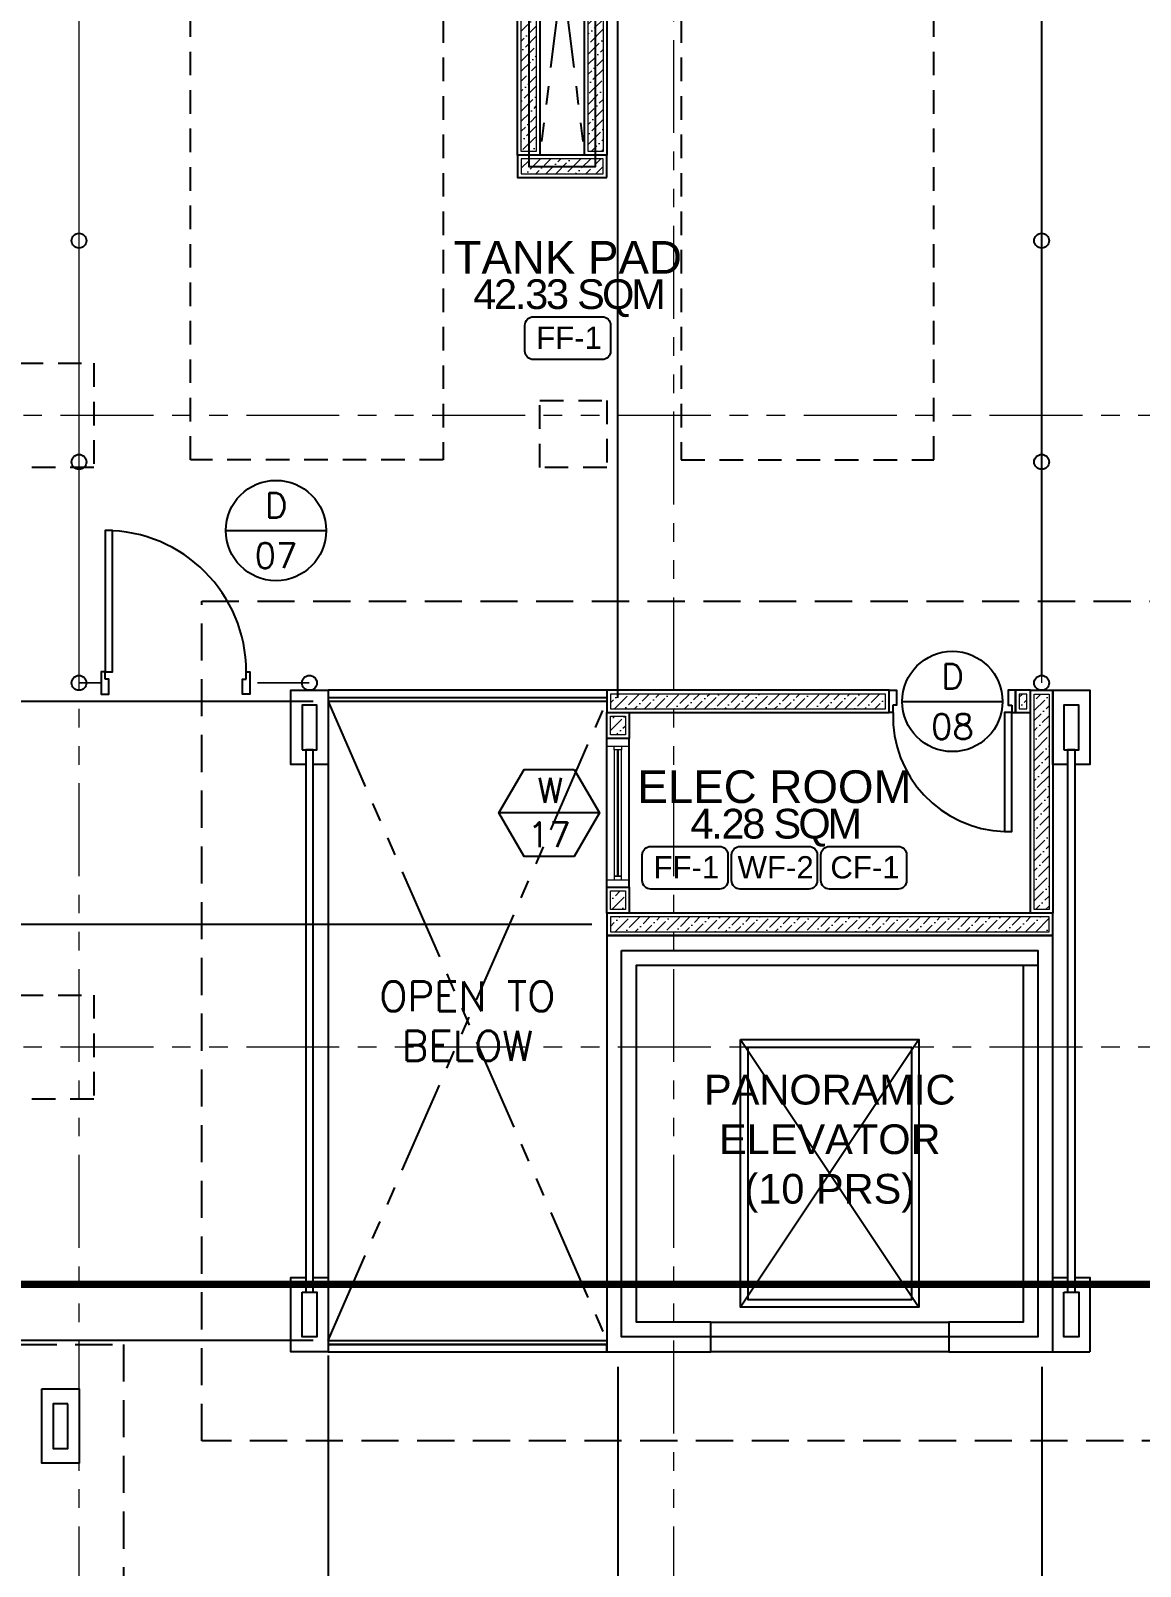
# Model space of a CAD drawing. Header units: metres. Extents: x -12400 to 1, y 0 to 106422.
# Drawn here: x -12001.88 to -11994.42, y 106394.33 to 106404.66 of the extents above; entities that cross this region are included whole.
import ezdxf
from ezdxf.enums import TextEntityAlignment as Align

# ---------------------------------------------------------------- set-up
doc = ezdxf.new("R2010")
doc.units = ezdxf.units.M
doc.header["$PDMODE"] = 35
for name, pattern in [('CENTER', [2, 1.25, -0.25, 0.25, -0.25]), ('HIDDEN', [0.375, 0.25, -0.125]), ('HIDDEN2', [4.7625, 3.175, -1.5875]), ('PHANTOM2', [1.25, 0.625, -0.125, 0.125, -0.125, 0.125, -0.125])]:
    doc.linetypes.add(name, pattern=pattern)
for name, color, linetype, lineweight in [('.3', 6, 'Continuous', 30), ('0.1', 1, 'Continuous', 9), ('0.20', 2, 'Continuous', 20), ('A-DIM-100', 8, 'Continuous', 0), ('DIM 001', 251, 'Continuous', 13), ('HATCH', 250, 'Continuous', 5), ('W', 140, 'Continuous', 80)]:
    doc.layers.add(name, color=color, linetype=linetype, lineweight=lineweight)
for name, color, linetype in [('FIXTURE', 35, 'Continuous'), ('P-HIDE', 1, 'HIDDEN2'), ('SCH-DOOR', 23, 'Continuous'), ('SCH-FLR', 224, 'Continuous'), ('SCH-WIND', 181, 'Continuous'), ('txt', 2, 'Continuous'), ('WALL', 7, 'Continuous'), ('WINDOW', 1, 'Continuous')]:
    doc.layers.add(name, color=color, linetype=linetype)
doc.layers.add('GUIDELINES', color=206, linetype='Continuous', plot=False)
doc.styles.add('arial', font='arial.ttf')
doc.styles.add('Arial-Bold', font='arial.ttf')
doc.styles.add('DIMTXT-100', font='arial.ttf')
doc.styles.add('swis721', font='swiss.ttf')
doc.styles.add('T-0.15', font='romans.shx', dxfattribs={"height": 0.15})
doc.styles.add('T.25', font='romans.shx', dxfattribs={"height": 0.2})
doc.dimstyles.new('D-100', dxfattribs={"dimtxt": 0.2, "dimasz": 0.15, "dimexe": 0.1, "dimexo": 0.1, "dimgap": 0.1, "dimtad": 1, "dimdec": 3, "dimzin": 4, "dimdsep": 46, "dimtxsty": 'DIMTXT-100', "dimblk": 'ARCHTICK', "dimcen": 0.2, "dimdle": 0.1, "dimclrd": 8, "dimclre": 8, "dimclrt": 2, "dimadec": 0, "dimazin": 1, "dimtfac": 1, "dimtdec": 3, "dimtofl": 0, "dimtmove": 2, "dimatfit": 3, "dimfxl": 1, "dimarcsym": 0})
doc.dimstyles.new('DIM 200', dxfattribs={"dimtxt": 200, "dimasz": 1, "dimexe": 0, "dimexo": 40, "dimgap": 50, "dimtad": 1, "dimtoh": 1, "dimdec": 0, "dimlfac": 2, "dimtxsty": 'swis721', "dimblk": 'CIR', "dimcen": 0, "dimclrd": 155, "dimclre": 155, "dimclrt": 4, "dimadec": 0, "dimazin": 0, "dimtfac": 1, "dimtdec": 0, "dimtix": 1, "dimtmove": 1, "dimatfit": 3, "dimldrblk": 'CIR', "dimfxl": 0, "dimarcsym": 0})

# ---------------------------------------------------------------- blocks, each defined once
blk = doc.blocks.new('CIR')
at = {"color": 4}
blk.add_circle((0, 0), 50, dxfattribs=at)
blk = doc.blocks.new('D-TAG')
at = {"layer": 'SCH-DOOR'}
blk.add_line((-0.3, 0), (0.3, 0), dxfattribs=at)
blk.add_circle((0, 0), 0.3, dxfattribs=at)
at = {"layer": 'SCH-DOOR', "color": 2, "style": 'T-0.15'}
for tag, p in [('D-TAG', (0, 0.15)), ('D-NO', (0, -0.15))]:
    blk.add_attdef(tag, text='', height=0.15, dxfattribs=at).set_placement(p, align=Align.MIDDLE_CENTER)
blk = doc.blocks.new('W-TAG')
at = {"layer": 'SCH-WIND'}
blk.add_line((-0.3, 0), (0.3, 0), dxfattribs=at)
blk.add_lwpolyline([(-0.15, 0.2598), (-0.3, 0), (-0.15, -0.2598), (0.15, -0.2598), (0.3, 0), (0.15, 0.2598)], close=True, dxfattribs=at)
at = {"layer": 'SCH-WIND', "color": 2, "style": 'T-0.15'}
for tag, p in [('W-TAG', (-0.0059, 0.1346)), ('W-NO', (0, -0.1299))]:
    blk.add_attdef(tag, text='', height=0.15, dxfattribs=at).set_placement(p, align=Align.MIDDLE_CENTER)
blk = doc.blocks.new('*U1959')
at = {"layer": 'HATCH'}
h = blk.add_hatch(dxfattribs=at)
h.set_pattern_fill('ANSI36', color=256, scale=0.015)
h.set_pattern_definition([(45, (12093.72419, -106406.766595), (0.02525697034, 0.092608891249), [0.1190625, -0.0238125, 0, -0.0238125])])
h.paths.add_polyline_path([(0.025, 0.125), (0.025, 0.025), (2.425, 0.025), (2.425, 0.125)])
at = {"color": 4}
blk.add_lwpolyline([(2.45, 0), (2.45, 0.15), (0, 0.15), (0, 0)], close=True, dxfattribs=at)
at = {"layer": 'HATCH'}
blk.add_lwpolyline([(2.425, 0.025), (2.425, 0.125), (0.025, 0.125), (0.025, 0.025)], close=True, dxfattribs=at)
blk = doc.blocks.new('*U173')
at = {"layer": 'HATCH'}
h = blk.add_hatch(dxfattribs=at)
h.set_pattern_fill('ANSI36', color=256, scale=0.015)
h.set_pattern_definition([(45, (12091.87419, -106406.766595), (0.02525697034, 0.092608891249), [0.1190625, -0.0238125, 0, -0.0238125])])
h.paths.add_polyline_path([(0.025, 0.125), (0.025, 0.025), (0.575, 0.025), (0.575, 0.125)])
at = {"color": 4}
blk.add_lwpolyline([(0.6, 0), (0.6, 0.15), (0, 0.15), (0, 0)], close=True, dxfattribs=at)
at = {"layer": 'HATCH'}
blk.add_lwpolyline([(0.575, 0.025), (0.575, 0.125), (0.025, 0.125), (0.025, 0.025)], close=True, dxfattribs=at)
blk = doc.blocks.new('A$C5BEE79EC')
at = {"layer": 'FIXTURE', "color": 3}
for points in [[(-0.1, 0.825), (-0.15, 0.825), (-0.15, 0.85), (0, 0.85), (0, 0.8), (-0.1, 0.8), (-0.1, 0.825)], [(-0.1, 0.025), (-0.15, 0.025), (-0.15, 0), (0, 0), (0, 0.05), (-0.1, 0.05), (-0.1, 0.025)]]:
    blk.add_lwpolyline(points, dxfattribs=at)
at = {"layer": 'FIXTURE', "color": 2, "ltscale": 0.3}
blk.add_lwpolyline([(-0.15, 0.025), (-0.15, 0.075), (-0.95, 0.075), (-0.95, 0.025)], close=True, dxfattribs=at)
at = {"layer": 'FIXTURE', "color": 1}
blk.add_arc((-0.175, 0.05), 0.775, 88.1524, 178.1524, dxfattribs=at)
blk = doc.blocks.new('*U1749')
at = {"layer": 'HATCH'}
h = blk.add_hatch(dxfattribs=at)
h.set_pattern_fill('ANSI36', color=256, scale=0.015)
h.set_pattern_definition([(45, (12093.17419, -106406.766595), (0.02525697034, 0.092608891249), [0.1190625, -0.0238125, 0, -0.0238125])])
h.paths.add_polyline_path([(0.025, 0.125), (0.025, 0.025), (1.875, 0.025), (1.875, 0.125)])
at = {"color": 4}
blk.add_lwpolyline([(1.9, 0), (1.9, 0.15), (0, 0.15), (0, 0)], close=True, dxfattribs=at)
at = {"layer": 'HATCH'}
blk.add_lwpolyline([(1.875, 0.025), (1.875, 0.125), (0.025, 0.125), (0.025, 0.025)], close=True, dxfattribs=at)
blk = doc.blocks.new('*U1747')
at = {"layer": 'HATCH'}
h = blk.add_hatch(dxfattribs=at)
h.set_pattern_fill('ANSI36', color=256, scale=0.015)
h.set_pattern_definition([(45, (12094.27419, -106406.766595), (0.02525697034, 0.092608891249), [0.1190625, -0.0238125, 0, -0.0238125])])
h.paths.add_polyline_path([(0.025, 0.125), (0.025, 0.025), (2.975, 0.025), (2.975, 0.125)])
at = {"color": 4}
blk.add_lwpolyline([(3, 0), (3, 0.15), (0, 0.15), (0, 0)], close=True, dxfattribs=at)
at = {"layer": 'HATCH'}
blk.add_lwpolyline([(2.975, 0.025), (2.975, 0.125), (0.025, 0.125), (0.025, 0.025)], close=True, dxfattribs=at)
blk = doc.blocks.new('*U1748')
at = {"layer": 'HATCH'}
h = blk.add_hatch(dxfattribs=at)
h.set_pattern_fill('ANSI36', color=256, scale=0.015)
h.set_pattern_definition([(45, (12092.77419, -106406.766595), (0.02525697034, 0.092608891249), [0.1190625, -0.0238125, 0, -0.0238125])])
h.paths.add_polyline_path([(0.025, 0.125), (0.025, 0.025), (1.475, 0.025), (1.475, 0.125)])
at = {"color": 4}
blk.add_lwpolyline([(1.5, 0), (1.5, 0.15), (0, 0.15), (0, 0)], close=True, dxfattribs=at)
at = {"layer": 'HATCH'}
blk.add_lwpolyline([(1.475, 0.025), (1.475, 0.125), (0.025, 0.125), (0.025, 0.025)], close=True, dxfattribs=at)
blk = doc.blocks.new('*U1779')
at = {"layer": 'HATCH'}
h = blk.add_hatch(dxfattribs=at)
h.set_pattern_fill('ANSI36', color=256, scale=0.015)
h.set_pattern_definition([(45, (12091.44919, -106406.766595), (0.02525697034, 0.092608891249), [0.1190625, -0.0238125, 0, -0.0238125])])
h.paths.add_polyline_path([(0.025, 0.125), (0.025, 0.025), (0.15, 0.025), (0.15, 0.125)])
at = {"color": 4}
blk.add_lwpolyline([(0.175, 0), (0.175, 0.15), (0, 0.15), (0, 0)], close=True, dxfattribs=at)
at = {"layer": 'HATCH'}
blk.add_lwpolyline([(0.15, 0.025), (0.15, 0.125), (0.025, 0.125), (0.025, 0.025)], close=True, dxfattribs=at)
blk = doc.blocks.new('*U1744')
at = {"layer": 'HATCH'}
h = blk.add_hatch(dxfattribs=at)
h.set_pattern_fill('ANSI36', color=256, scale=0.015)
h.set_pattern_definition([(45, (12091.37419, -106406.766595), (0.02525697034, 0.092608891249), [0.1190625, -0.0238125, 0, -0.0238125])])
h.paths.add_polyline_path([(0.025, 0.125), (0.025, 0.025), (0.075, 0.025), (0.075, 0.125)])
at = {"color": 4}
blk.add_lwpolyline([(0.1, 0), (0.1, 0.15), (0, 0.15), (0, 0)], close=True, dxfattribs=at)
at = {"layer": 'HATCH'}
blk.add_lwpolyline([(0.075, 0.025), (0.075, 0.125), (0.025, 0.125), (0.025, 0.025)], close=True, dxfattribs=at)
blk = doc.blocks.new('FIREDOOR-1050')
at = {"layer": 'FIXTURE', "color": 2, "ltscale": 0.3}
blk.add_lwpolyline([(1514.263, -407.727), (1514.313, -407.727), (1514.313, -406.777), (1514.263, -406.777)], close=True, dxfattribs=at)
at = {"layer": 'FIXTURE', "color": 3}
for points in [[(1514.263, -407.777), (1514.263, -407.727), (1514.238, -407.727), (1514.238, -407.877), (1514.288, -407.877), (1514.288, -407.777), (1514.263, -407.777)], [(1515.213, -407.777), (1515.213, -407.727), (1515.238, -407.727), (1515.238, -407.877), (1515.188, -407.877), (1515.188, -407.777), (1515.213, -407.777)]]:
    blk.add_lwpolyline(points, dxfattribs=at)
at = {"layer": 'FIXTURE', "color": 1}
blk.add_arc((1514.263, -407.727), 0.95, 0, 90, dxfattribs=at)
blk = doc.blocks.new('WINDOW-02')
at = {"layer": '.3', "color": 3}
blk.add_lwpolyline([(891.689, 3702.174), (892.539, 3702.174)], dxfattribs=at)
at = {"layer": '0.20'}
for points in [[(891.614, 3702.099), (891.664, 3702.099), (891.664, 3702.249), (891.614, 3702.249)], [(891.689, 3702.149), (891.664, 3702.149), (891.664, 3702.199), (891.689, 3702.199)], [(892.539, 3702.149), (892.564, 3702.149), (892.564, 3702.199), (892.539, 3702.199)], [(892.614, 3702.099), (892.564, 3702.099), (892.564, 3702.249), (892.614, 3702.249)]]:
    blk.add_lwpolyline(points, close=True, dxfattribs=at)
at = {"layer": '0.20', "color": 8}
blk.add_lwpolyline([(892.539, 3702.149), (891.689, 3702.149), (891.689, 3702.199), (892.539, 3702.199)], close=True, dxfattribs=at)
at = {"layer": 'WINDOW'}
for p, q in [((891.614, 3702.249), (892.614, 3702.249)), ((891.614, 3702.099), (892.614, 3702.099))]:
    blk.add_line(p, q, dxfattribs=at)
blk = doc.blocks.new('ROOFDECKCOL')
at = {"color": 8, "linetype": 'HIDDEN2', "ltscale": 0.05}
for p, q in [((8.7, 13.95), (9.2, 13.95)), ((9.2, 13.95), (9.2, 13.25)), ((12.2, 13.25), (12.2, 13.7)), ((12.2, 13.7), (12.65, 13.7)), ((12.65, 13.7), (12.65, 13.25)), ((9.2, 13.25), (8.7, 13.25)), ((12.65, 13.25), (12.2, 13.25)), ((8.7, 9.7), (9.2, 9.7)), ((9.2, 9.7), (9.2, 9)), ((9.2, 9), (8.7, 9))]:
    blk.add_line(p, q, dxfattribs=at)
blk = doc.blocks.new('FP_ROOFDECK')
blk.add_line((15.95, 8.3), (16.9, 8.3))
at = {"color": 2, "linetype": 'HIDDEN2', "ltscale": 0.05}
blk.add_lwpolyline([(10.1, 18.75, 0.01, 0.01, 0), (10.1, 12.8, 0.01, 0.01, 0), (10.25, 12.8, 0, 0, 0)], format="xyseb", dxfattribs=at)
at = {"color": 8, "linetype": 'PHANTOM2'}
for points in [[(13.2, 18.8), (13.5, 16.35)], [(13.5, 18.8), (13.2, 16.35)], [(11.775, 12.675), (13.65, 8.375)], [(11.775, 8.375), (13.65, 12.675)]]:
    blk.add_lwpolyline(points, dxfattribs=at)
at = {"color": 2, "linetype": 'HIDDEN2', "ltscale": 0.05, "const_width": 0.01}
for points in [[(16.575, 18.75), (16.575, 12.8)], [(11.65, 12.8), (11.3, 12.8)]]:
    blk.add_lwpolyline(points, dxfattribs=at)
at = {"color": 3, "linetype": 'HIDDEN2', "ltscale": 0.05}
for points in [[(10.85, 18.3), (12.55, 18.3), (12.55, 14.3), (10.85, 14.3)], [(15.85, 18.3), (14.15, 18.3), (14.15, 14.3), (15.85, 14.3)]]:
    blk.add_lwpolyline(points, close=True, dxfattribs=at)
at = {"color": 2, "linetype": 'HIDDEN'}
blk.add_lwpolyline([(10.925, 13.35), (17.5, 13.35), (17.5, 7.7), (10.925, 7.7)], close=True, dxfattribs=at)
for points in [[(11.625, 12.25), (11.525, 12.25), (11.525, 12.75), (11.775, 12.75), (11.775, 12.25), (11.675, 12.25)], [(16.75, 12.25), (16.65, 12.25), (16.65, 12.75), (16.9, 12.75), (16.9, 12.25), (16.8, 12.25)], [(16.65, 8.3), (16.65, 11.1), (13.65, 11.1), (13.65, 8.3), (14.35, 8.3), (14.35, 8.5), (13.85, 8.5), (13.85, 10.9), (16.45, 10.9), (16.45, 8.5), (15.95, 8.5), (15.95, 8.3)], [(11.675, 8.8), (11.775, 8.8), (11.775, 8.3), (11.525, 8.3), (11.525, 8.8), (11.625, 8.8)], [(16.65, 8.8), (16.75, 8.8)], [(16.8, 8.8), (16.9, 8.8), (16.9, 8.3)]]:
    blk.add_lwpolyline(points)
at = {"color": 2, "linetype": 'Continuous', "ltscale": 0.05}
for points in [[(13.65, 12.75), (11.775, 12.75)], [(13.65, 12.7), (11.775, 12.7)], [(11.775, 8.35), (13.65, 8.35)], [(11.775, 8.3), (13.65, 8.3)]]:
    blk.add_lwpolyline(points, dxfattribs=at)
at = {"color": 4}
for points in [[(11.6, 12.35), (11.7, 12.35), (11.7, 12.65), (11.6, 12.65)], [(16.725, 12.35), (16.825, 12.35), (16.825, 12.65), (16.725, 12.65)], [(11.6, 8.7), (11.7, 8.7), (11.7, 8.4), (11.6, 8.4)], [(16.725, 8.7), (16.825, 8.7), (16.825, 8.4), (16.725, 8.4)], [(10.025, 7.95), (9.925, 7.95), (9.925, 7.65), (10.025, 7.65)]]:
    blk.add_lwpolyline(points, close=True, dxfattribs=at)
at = {"color": 1, "linetype": 'Continuous', "ltscale": 0.05}
blk.add_lwpolyline([(13.65, 12.675), (11.775, 12.675), (11.775, 8.375), (13.65, 8.375)], dxfattribs=at)
at = {"color": 3}
for points in [[(11.625, 8.7), (11.675, 8.7), (11.675, 12.35), (11.625, 12.35)], [(16.75, 8.7), (16.8, 8.7), (16.8, 12.35), (16.75, 12.35)], [(11.775, 8.35), (11.775, 8.3), (13.65, 8.3), (13.65, 8.35)]]:
    blk.add_lwpolyline(points, close=True, dxfattribs=at)
at = {"color": 2, "linetype": 'HIDDEN'}
blk.add_lwpolyline([(10.5, 0.7), (0.7, 0.7), (0.7, 8.35), (10.4, 8.35), (10.4, 6.65)], dxfattribs=at)
blk.add_lwpolyline([(9.85, 8.05), (10.1, 8.05), (10.1, 7.55), (9.85, 7.55)], close=True)
for centre in [(10.1, 15.775), (16.575, 15.775), (10.1, 14.287), (16.575, 14.287), (10.1, 12.8), (11.65, 12.8), (16.575, 12.8)]:
    blk.add_circle(centre, 0.05)
at = {"layer": 'FIXTURE', "color": 6, "ltscale": 0.3}
for points in [[(14.55, 10.4), (15.75, 10.4), (15.75, 8.6), (14.55, 8.6)], [(14.6, 10.35), (15.7, 10.35), (15.7, 8.65), (14.6, 8.65)]]:
    blk.add_lwpolyline(points, close=True, dxfattribs=at)
at = {"layer": 'FIXTURE', "color": 1, "ltscale": 0.3}
for points in [[(14.55, 10.4), (15.75, 10.4), (15.75, 8.6), (14.55, 8.6)], [(14.6, 10.35), (15.7, 10.35), (15.7, 8.65), (14.6, 8.65)]]:
    blk.add_lwpolyline(points, close=True, dxfattribs=at)
at = {"layer": 'GUIDELINES'}
for points in [[(13.125, 18.9), (13.125, 16.275), (13.575, 16.275), (13.575, 18.9)], [(14.4, 10.9), (16.55, 10.9)], [(15.75, 10.4), (14.55, 8.6)], [(14.55, 10.4), (15.75, 8.6)]]:
    blk.add_lwpolyline(points, dxfattribs=at)
blk.add_lwpolyline([(13.75, 11), (16.55, 11), (16.55, 8.4), (13.75, 8.4)], close=True, dxfattribs=at)
at = {"layer": 'P-HIDE'}
blk.add_lwpolyline([(14.35, 8.5), (15.95, 8.5), (15.95, 8.3), (14.35, 8.3)], close=True, dxfattribs=at)
at = {"layer": 'P-HIDE', "color": 2}
blk.add_lwpolyline([(14.35, 8.5), (15.95, 8.5), (15.95, 8.3), (14.35, 8.3)], close=True, dxfattribs=at)
for name, p in [('ROOFDECKCOL', (1, 1)), ('*U173', (13.05, 16.2)), ('FIREDOOR-1050', (-1503.988, 420.602)), ('*U1749', (13.65, 12.6)), ('*U1744', (16.4, 12.6)), ('*U1747', (13.65, 11.1))]:
    blk.add_blockref(name, p)
at = {"xscale": -1, "rotation": 270}
for name, p in [('*U1959', (13.05, 16.35)), ('*U1959', (13.5, 16.35)), ('*U1748', (16.5, 11.25)), ('*U1779', (13.65, 12.425)), ('WINDOW-02', (-3688.449, -880.189)), ('*U1779', (13.65, 11.25))]:
    blk.add_blockref(name, p, dxfattribs=at)
at = {"layer": 'WALL', "rotation": 90}
blk.add_blockref('A$C5BEE79EC', (16.4, 12.75), dxfattribs=at)
at = {"layer": '0.1', "color": 2, "attachment_point": 5, "rotation": 90}
for s, insert, char_height in [('{\\Fx-hlvm1s|c0;\\W0.9;\\T0.9;PIPE SHAFT}', (13.35, 17.587), 0.15), ('{\\Fx-hlvm1s|c0;\\W0.9;\\T1.5;CHAINLINK FENCE}', (9.95, 15.775), 0.15), ('{\\Fx-hlvm1s|c0;\\W0.9;\\T1.5;CHAINLINK FENCE}', (16.725, 15.775), 0.15), ('{\\Fx-hlvm1s|c0;\\W0.9;\\T0.9;\\C3;LN OF ROOF ABOVE}', (10.725, 11.825), 0.22), ('{\\Fx-hlvm1s|c0;\\W0.9;\\T1.5;LOUVRED PARTITION}', (11.45, 10.525), 0.15), ('{\\Fx-hlvm1s|c0;\\W0.9;\\T1.5;LOUVRED PARTITION}', (16.95, 10.525), 0.15)]:
    blk.add_mtext_dynamic_manual_height_columns(s, width=5150.82822, gutter_width=1, heights=[0], dxfattribs=dict(at, insert=insert, char_height=char_height))
at = {"layer": '0.1', "color": 2, "attachment_point": 5}
for s, insert, char_height in [('{\\Fx-hlvm1s|c0;\\W0.9;\\T0.9;\\C3;RAILINGS}', (12.175, 12.875), 0.15), ('{\\Fx-hlvm1s|c0;\\W0.9;\\T1.5;LOUVRED\\PPARTITION}', (12.712, 8.025), 0.15), ('{\\Fx-hlvm1s|c0;\\W0.9;\\T0.9;\\C3;LN OF ROOF ABOVE}', (12.45, 7.5), 0.22)]:
    blk.add_mtext_dynamic_manual_height_columns(s, width=5150.82822, gutter_width=1, heights=[0], dxfattribs=dict(at, insert=insert, char_height=char_height))
at = {"layer": '0.1', "color": 2, "char_height": 0.2, "attachment_point": 5}
for s, insert, style in [('{\\C3;OPEN TO BELOW}', (12.712, 10.525), 'T.25'), ('{\\C3;PANORAMIC ELEVATOR\\P(10 PRS)}', (15.15, 9.7), 'arial')]:
    blk.add_mtext_dynamic_manual_height_columns(s, width=1.97524, gutter_width=1, heights=[0], dxfattribs=dict(at, insert=insert, style=style))
blk = doc.blocks.new('_ArchTick')
at = {"color": 0, "linetype": 'ByBlock', "const_width": 0.15}
blk.add_lwpolyline([(-0.5, -0.5), (0.5, 0.5)], dxfattribs=at)
blk = doc.blocks.new('*D538')
at = {"layer": 'DEFPOINTS', "color": 0, "transparency": 16777216}
for p in [(-11995.079, 106410.42), (-11993.554, 106406.37), (-11995.079, 106400.22)]:
    blk.add_point(p, dxfattribs=at)
at = {"layer": 'DIM 001', "color": 8, "lineweight": -2, "transparency": 16777216}
for p, q in [((-11995.079, 106400.32), (-11995.079, 106410.52)), ((-11993.554, 106406.47), (-11993.554, 106410.52)), ((-11993.454, 106410.42), (-11995.179, 106410.42))]:
    blk.add_line(p, q, dxfattribs=at)
at = {"layer": 'DIM 001', "color": 8, "lineweight": -2, "transparency": 16777216, "xscale": 0.15, "yscale": 0.15, "zscale": 0.15, "rotation": 180}
blk.add_blockref('_ArchTick', (-11995.079, 106410.42), dxfattribs=at)
at = {"layer": 'DIM 001', "color": 8, "lineweight": -2, "transparency": 16777216, "xscale": 0.15, "yscale": 0.15, "zscale": 0.15}
blk.add_blockref('_ArchTick', (-11993.554, 106410.42), dxfattribs=at)
at = {"layer": 'DIM 001', "color": 2, "transparency": 16777216, "insert": (-11994.317, 106410.622), "char_height": 0.2, "attachment_point": 5, "style": 'DIMTXT-100'}
blk.add_mtext('1.525', dxfattribs=at)
blk = doc.blocks.new('*D539')
at = {"layer": 'DEFPOINTS', "color": 0, "transparency": 16777216}
for p in [(-11997.929, 106410.42), (-11995.079, 106400.22), (-11997.929, 106400.07)]:
    blk.add_point(p, dxfattribs=at)
at = {"layer": 'DIM 001', "color": 8, "lineweight": -2, "transparency": 16777216}
for p, q in [((-11997.929, 106400.17), (-11997.929, 106410.52)), ((-11995.079, 106400.32), (-11995.079, 106410.52)), ((-11994.979, 106410.42), (-11998.029, 106410.42))]:
    blk.add_line(p, q, dxfattribs=at)
at = {"layer": 'DIM 001', "color": 8, "lineweight": -2, "transparency": 16777216, "xscale": 0.15, "yscale": 0.15, "zscale": 0.15, "rotation": 180}
blk.add_blockref('_ArchTick', (-11997.929, 106410.42), dxfattribs=at)
at = {"layer": 'DIM 001', "color": 8, "lineweight": -2, "transparency": 16777216, "xscale": 0.15, "yscale": 0.15, "zscale": 0.15}
blk.add_blockref('_ArchTick', (-11995.079, 106410.42), dxfattribs=at)
at = {"layer": 'DIM 001', "color": 2, "transparency": 16777216, "insert": (-11996.504, 106410.622), "char_height": 0.2, "attachment_point": 5, "style": 'DIMTXT-100'}
blk.add_mtext('2.850', dxfattribs=at)
blk = doc.blocks.new('*D540')
at = {"layer": 'DEFPOINTS', "color": 0, "transparency": 16777216}
for p in [(-12001.554, 106410.42), (-12001.554, 106406.37), (-11997.929, 106400.07)]:
    blk.add_point(p, dxfattribs=at)
at = {"layer": 'DIM 001', "color": 8, "lineweight": -2, "transparency": 16777216}
for p, q in [((-12001.554, 106406.47), (-12001.554, 106410.52)), ((-11997.929, 106400.17), (-11997.929, 106410.52)), ((-11997.829, 106410.42), (-12001.654, 106410.42))]:
    blk.add_line(p, q, dxfattribs=at)
at = {"layer": 'DIM 001', "color": 8, "lineweight": -2, "transparency": 16777216, "xscale": 0.15, "yscale": 0.15, "zscale": 0.15, "rotation": 180}
blk.add_blockref('_ArchTick', (-12001.554, 106410.42), dxfattribs=at)
at = {"layer": 'DIM 001', "color": 8, "lineweight": -2, "transparency": 16777216, "xscale": 0.15, "yscale": 0.15, "zscale": 0.15}
blk.add_blockref('_ArchTick', (-11997.929, 106410.42), dxfattribs=at)
at = {"layer": 'DIM 001', "color": 2, "transparency": 16777216, "insert": (-11999.742, 106410.622), "char_height": 0.2, "attachment_point": 5, "style": 'DIMTXT-100'}
blk.add_mtext('3.625', dxfattribs=at)
blk = doc.blocks.new('*D549')
at = {"layer": 'DEFPOINTS', "color": 0, "transparency": 16777216}
for p in [(-11997.929, 106395.77), (-11995.079, 106395.77), (-11997.929, 106385.32)]:
    blk.add_point(p, dxfattribs=at)
at = {"layer": 'DIM 001', "color": 8, "lineweight": -2, "transparency": 16777216}
for p, q in [((-11997.929, 106395.67), (-11997.929, 106385.22)), ((-11995.079, 106395.67), (-11995.079, 106385.22)), ((-11994.979, 106385.32), (-11998.029, 106385.32))]:
    blk.add_line(p, q, dxfattribs=at)
at = {"layer": 'DIM 001', "color": 8, "lineweight": -2, "transparency": 16777216, "xscale": 0.15, "yscale": 0.15, "zscale": 0.15, "rotation": 180}
blk.add_blockref('_ArchTick', (-11997.929, 106385.32), dxfattribs=at)
at = {"layer": 'DIM 001', "color": 8, "lineweight": -2, "transparency": 16777216, "xscale": 0.15, "yscale": 0.15, "zscale": 0.15}
blk.add_blockref('_ArchTick', (-11995.079, 106385.32), dxfattribs=at)
at = {"layer": 'DIM 001', "color": 2, "transparency": 16777216, "insert": (-11996.504, 106385.522), "char_height": 0.2, "attachment_point": 5, "style": 'DIMTXT-100'}
blk.add_mtext('2.850', dxfattribs=at)
blk = doc.blocks.new('*D550')
at = {"layer": 'DEFPOINTS', "color": 0, "transparency": 16777216}
for p in [(-11999.879, 106395.845), (-11997.929, 106395.77), (-11999.879, 106385.32)]:
    blk.add_point(p, dxfattribs=at)
at = {"layer": 'DIM 001', "color": 8, "lineweight": -2, "transparency": 16777216}
for p, q in [((-11999.879, 106395.745), (-11999.879, 106385.22)), ((-11997.929, 106395.67), (-11997.929, 106385.22)), ((-11997.829, 106385.32), (-11999.979, 106385.32))]:
    blk.add_line(p, q, dxfattribs=at)
at = {"layer": 'DIM 001', "color": 8, "lineweight": -2, "transparency": 16777216, "xscale": 0.15, "yscale": 0.15, "zscale": 0.15, "rotation": 180}
blk.add_blockref('_ArchTick', (-11999.879, 106385.32), dxfattribs=at)
at = {"layer": 'DIM 001', "color": 8, "lineweight": -2, "transparency": 16777216, "xscale": 0.15, "yscale": 0.15, "zscale": 0.15}
blk.add_blockref('_ArchTick', (-11997.929, 106385.32), dxfattribs=at)
at = {"layer": 'DIM 001', "color": 2, "transparency": 16777216, "insert": (-11998.904, 106385.522), "char_height": 0.2, "attachment_point": 5, "style": 'DIMTXT-100'}
blk.add_mtext('1.950', dxfattribs=at)
blk = doc.blocks.new('*D551')
at = {"layer": 'DEFPOINTS', "color": 0, "transparency": 16777216}
for p in [(-11999.879, 106395.845), (-12001.554, 106388.57), (-12001.554, 106385.32)]:
    blk.add_point(p, dxfattribs=at)
at = {"layer": 'DIM 001', "color": 8, "lineweight": -2, "transparency": 16777216}
for p, q in [((-11999.879, 106395.745), (-11999.879, 106385.22)), ((-12001.554, 106388.47), (-12001.554, 106385.22)), ((-11999.779, 106385.32), (-12001.654, 106385.32))]:
    blk.add_line(p, q, dxfattribs=at)
at = {"layer": 'DIM 001', "color": 8, "lineweight": -2, "transparency": 16777216, "xscale": 0.15, "yscale": 0.15, "zscale": 0.15, "rotation": 180}
blk.add_blockref('_ArchTick', (-12001.554, 106385.32), dxfattribs=at)
at = {"layer": 'DIM 001', "color": 8, "lineweight": -2, "transparency": 16777216, "xscale": 0.15, "yscale": 0.15, "zscale": 0.15}
blk.add_blockref('_ArchTick', (-11999.879, 106385.32), dxfattribs=at)
at = {"layer": 'DIM 001', "color": 2, "transparency": 16777216, "insert": (-12000.717, 106385.522), "char_height": 0.2, "attachment_point": 5, "style": 'DIMTXT-100'}
blk.add_mtext('1.675', dxfattribs=at)
blk = doc.blocks.new('*D558')
at = {"layer": 'DEFPOINTS', "color": 0, "transparency": 16777216}
for p in [(-12010.654, 106406.37), (-12012.254, 106400.145), (-11999.879, 106400.145)]:
    blk.add_point(p, dxfattribs=at)
at = {"layer": 'DIM 001', "color": 8, "lineweight": -2, "transparency": 16777216}
for p, q in [((-12010.754, 106406.37), (-12012.354, 106406.37)), ((-12012.254, 106406.47), (-12012.254, 106400.045)), ((-11999.979, 106400.145), (-12012.354, 106400.145))]:
    blk.add_line(p, q, dxfattribs=at)
at = {"layer": 'DIM 001', "color": 8, "lineweight": -2, "transparency": 16777216, "xscale": 0.15, "yscale": 0.15, "zscale": 0.15}
for p, rotation in [((-12012.254, 106406.37), 90), ((-12012.254, 106400.145), 270)]:
    blk.add_blockref('_ArchTick', p, dxfattribs=dict(at, rotation=rotation))
at = {"layer": 'DIM 001', "color": 2, "transparency": 16777216, "insert": (-12012.457, 106403.258), "char_height": 0.2, "attachment_point": 5, "rotation": 90, "style": 'DIMTXT-100'}
blk.add_mtext('6.225', dxfattribs=at)
blk = doc.blocks.new('*D559')
at = {"layer": 'DEFPOINTS', "color": 0, "transparency": 16777216}
for p in [(-11999.879, 106400.145), (-12012.254, 106398.645), (-11998.004, 106398.645)]:
    blk.add_point(p, dxfattribs=at)
at = {"layer": 'DIM 001', "color": 8, "lineweight": -2, "transparency": 16777216}
for p, q in [((-12012.254, 106400.245), (-12012.254, 106398.545)), ((-11999.979, 106400.145), (-12012.354, 106400.145)), ((-11998.104, 106398.645), (-12012.354, 106398.645))]:
    blk.add_line(p, q, dxfattribs=at)
at = {"layer": 'DIM 001', "color": 8, "lineweight": -2, "transparency": 16777216, "xscale": 0.15, "yscale": 0.15, "zscale": 0.15}
for p, rotation in [((-12012.254, 106400.145), 90), ((-12012.254, 106398.645), 270)]:
    blk.add_blockref('_ArchTick', p, dxfattribs=dict(at, rotation=rotation))
at = {"layer": 'DIM 001', "color": 2, "transparency": 16777216, "insert": (-12012.457, 106399.395), "char_height": 0.2, "attachment_point": 5, "rotation": 90, "style": 'DIMTXT-100'}
blk.add_mtext('1.500', dxfattribs=at)
blk = doc.blocks.new('*D560')
at = {"layer": 'DEFPOINTS', "color": 0, "transparency": 16777216}
for p in [(-11998.004, 106398.645), (-12012.254, 106395.845), (-11999.879, 106395.845)]:
    blk.add_point(p, dxfattribs=at)
at = {"layer": 'DIM 001', "color": 8, "lineweight": -2, "transparency": 16777216}
for p, q in [((-12012.254, 106398.745), (-12012.254, 106395.745)), ((-11998.104, 106398.645), (-12012.354, 106398.645)), ((-11999.979, 106395.845), (-12012.354, 106395.845))]:
    blk.add_line(p, q, dxfattribs=at)
at = {"layer": 'DIM 001', "color": 8, "lineweight": -2, "transparency": 16777216, "xscale": 0.15, "yscale": 0.15, "zscale": 0.15}
for p, rotation in [((-12012.254, 106398.645), 90), ((-12012.254, 106395.845), 270)]:
    blk.add_blockref('_ArchTick', p, dxfattribs=dict(at, rotation=rotation))
at = {"layer": 'DIM 001', "color": 2, "transparency": 16777216, "insert": (-12012.457, 106397.245), "char_height": 0.2, "attachment_point": 5, "rotation": 90, "style": 'DIMTXT-100'}
blk.add_mtext('2.800', dxfattribs=at)
blk = doc.blocks.new('*D561')
at = {"layer": 'DEFPOINTS', "color": 0, "transparency": 16777216}
for p in [(-11999.879, 106395.845), (-12012.254, 106393.72), (-12001.454, 106393.72)]:
    blk.add_point(p, dxfattribs=at)
at = {"layer": 'DIM 001', "color": 8, "lineweight": -2, "transparency": 16777216}
for p, q in [((-12012.254, 106395.945), (-12012.254, 106393.62)), ((-11999.979, 106395.845), (-12012.354, 106395.845)), ((-12001.554, 106393.72), (-12012.354, 106393.72))]:
    blk.add_line(p, q, dxfattribs=at)
at = {"layer": 'DIM 001', "color": 8, "lineweight": -2, "transparency": 16777216, "xscale": 0.15, "yscale": 0.15, "zscale": 0.15}
for p, rotation in [((-12012.254, 106395.845), 90), ((-12012.254, 106393.72), 270)]:
    blk.add_blockref('_ArchTick', p, dxfattribs=dict(at, rotation=rotation))
at = {"layer": 'DIM 001', "color": 2, "transparency": 16777216, "insert": (-12012.457, 106394.783), "char_height": 0.2, "attachment_point": 5, "rotation": 90, "style": 'DIMTXT-100'}
blk.add_mtext('2.125', dxfattribs=at)
blk = doc.blocks.new('GRID1')
at = {"color": 6, "linetype": 'PHANTOM2'}
for points in [[(-12151.254, 106384.77), (-12151.254, 106412.57)], [(-12147.254, 106384.77), (-12147.254, 106412.57)], [(-12130.754, 106402.87), (-12163.754, 106402.87)], [(-12130.754, 106398.62), (-12163.754, 106398.62)]]:
    blk.add_leader(points, dimstyle='DIM 200', override={"dimasz": 0.002, "dimgap": 60, "dimtad": 0}, dxfattribs=at)

msp = doc.modelspace()

# ---------------------------------------------------------------- linework, layer by layer
at = {"layer": 'SCH-FLR', "color": 1}
for points in [[(-11998.03652, 106402.44497), (-11998.49732, 106402.44497, -0.41421356), (-11998.55492, 106402.50257), (-11998.55492, 106402.67537, -0.41421356), (-11998.49732, 106402.73297), (-11998.03652, 106402.73297, -0.41421356), (-11997.97892, 106402.67537), (-11997.97892, 106402.50257, -0.41421356)], [(-11997.24712, 106398.88247), (-11997.70792, 106398.88247, -0.41421356), (-11997.76552, 106398.94007), (-11997.76552, 106399.11287, -0.41421356), (-11997.70792, 106399.17047), (-11997.24712, 106399.17047, -0.41421356), (-11997.18952, 106399.11287), (-11997.18952, 106398.94007, -0.41421356)], [(-11996.64612, 106398.88247), (-11997.10692, 106398.88247, -0.41421356), (-11997.16452, 106398.94007), (-11997.16452, 106399.11287, -0.41421356), (-11997.10692, 106399.17047), (-11996.64612, 106399.17047, -0.41421356), (-11996.58852, 106399.11287), (-11996.58852, 106398.94007, -0.41421356)], [(-11996.04512, 106398.88247), (-11996.50592, 106398.88247, -0.41421356), (-11996.56352, 106398.94007), (-11996.56352, 106399.11287, -0.41421356), (-11996.50592, 106399.17047), (-11996.04512, 106399.17047, -0.41421356), (-11995.98752, 106399.11287), (-11995.98752, 106398.94007, -0.41421356)]]:
    msp.add_lwpolyline(points, format="xyb", close=True, dxfattribs=at)
at = {"layer": 'W', "linetype": 'CENTER', "ltscale": 1.2, "const_width": 0.05}
msp.add_lwpolyline([(-12014.95442, 106396.22355), (-11946.21297, 106396.22355), (-11946.21297, 106396.22355), (-11946.21297, 106396.22355)], dxfattribs=at)

# ---------------------------------------------------------------- block references
msp.add_blockref('FP_ROOFDECK', (-12011.65442, 106387.47022))
at = {"layer": 'A-DIM-100'}
msp.add_blockref('GRID1', (149.7, -0.8), dxfattribs=at)
at = {"layer": 'SCH-WIND', "xscale": 1.125, "yscale": 1.125, "zscale": 1.125}
for p, values in [((-12000.22942, 106401.29522), {'D-NO': '07', 'D-TAG': 'D'}), ((-11995.67942, 106400.14522), {'D-NO': '08', 'D-TAG': 'D'})]:
    msp.add_blockref('D-TAG', p, dxfattribs=at).add_auto_attribs(values)
at = {"layer": 'SCH-WIND', "color": 2}
ref = msp.add_blockref('W-TAG', (-11998.39192, 106399.39522), dxfattribs=dict(at, xscale=-1.125000000042443, yscale=1.125000000042443, zscale=1.125000000042443))
ref.add_attrib('W-NO', '17', dxfattribs={"color": 2, "height": 0.16875, "style": 'T-0.15'}).set_placement((-11998.39192, 106399.24908), align=Align.MIDDLE_CENTER)
ref.add_attrib('W-TAG', 'W', dxfattribs={"color": 2, "height": 0.16875, "style": 'T-0.15'}).set_placement((-11998.38532, 106399.54665), align=Align.MIDDLE_CENTER)

# ---------------------------------------------------------------- texts
at = {"linetype": 'Continuous', "attachment_point": 5, "style": 'arial'}
for s, insert, char_height in [('\\pxse0.75,t28;{\\C4;TANK PAD}', (-11998.26692, 106403.13297), 0.22), ('\\pxse0.75,t28;{\\T0.9;\\C3;42.33 SQM}', (-11998.26692, 106402.85797), 0.2), ('\\pxse0.75,t28;{\\C4;ELEC ROOM}', (-11996.87652, 106399.57047), 0.22), ('\\pxse0.75,t28;{\\T0.9;\\C3;4.28 SQM}', (-11996.87652, 106399.29547), 0.2)]:
    msp.add_mtext_dynamic_manual_height_columns(s, width=6.0841948, gutter_width=0.001, heights=[0], dxfattribs=dict(at, insert=insert, char_height=char_height))
at = {"layer": 'txt', "color": 6, "linetype": 'Continuous', "char_height": 0.15, "width": 0.4656548, "attachment_point": 2, "style": 'Arial-Bold'}
for s, insert in [('{\\C2;FF-1}', (-11998.25879, 106402.66709)), ('{\\C2;FF-1}', (-11997.4694, 106399.10459)), ('{\\C2;WF-2}', (-11996.8684, 106399.10459)), ('{\\C2;CF-1}', (-11996.2674, 106399.10459))]:
    msp.add_mtext(s, dxfattribs=dict(at, insert=insert))

# ---------------------------------------------------------------- dimensions: what is measured, and where the dimension line sits
at = {"layer": 'DIM 001'}
for base, p1, p2, picture, middle in [((-12001.55442, 106410.42022), (-11997.92942, 106400.07022), (-12001.55442, 106406.37022), '*D540', (-11999.74192, 106410.62241)), ((-11997.92942, 106410.42022), (-11995.07942, 106400.22022), (-11997.92942, 106400.07022), '*D539', (-11996.50442, 106410.62234)), ((-11995.07942, 106410.42022), (-11993.55442, 106406.37022), (-11995.07942, 106400.22022), '*D538', (-11994.31692, 106410.62234)), ((-12001.55442, 106385.32022), (-11999.87942, 106395.84522), (-12001.55442, 106388.57022), '*D551', (-12000.71692, 106385.52234)), ((-11999.87942, 106385.32022), (-11997.92942, 106395.77022), (-11999.87942, 106395.84522), '*D550', (-11998.90442, 106385.52234)), ((-11997.92942, 106385.32022), (-11995.07942, 106395.77022), (-11997.92942, 106395.77022), '*D549', (-11996.50442, 106385.52234))]:
    dim = msp.add_linear_dim(base=base, p1=p1, p2=p2, dimstyle='D-100', dxfattribs=at)
    dim.commit()
    dim.dimension.update_dxf_attribs({"geometry": picture, "text_midpoint": middle})
for base, p1, p2, picture, middle in [((-12012.25442, 106400.14522), (-12010.65442, 106406.37022), (-11999.87942, 106400.14522), '*D558', (-12012.45653, 106403.25772)), ((-12012.25442, 106398.64522), (-11999.87942, 106400.14522), (-11998.00442, 106398.64522), '*D559', (-12012.45653, 106399.39522)), ((-12012.25442, 106395.84522), (-11998.00442, 106398.64522), (-11999.87942, 106395.84522), '*D560', (-12012.45653, 106397.24522)), ((-12012.25442, 106393.72022), (-11999.87942, 106395.84522), (-12001.45442, 106393.72022), '*D561', (-12012.45653, 106394.78272))]:
    dim = msp.add_linear_dim(base=base, p1=p1, p2=p2, angle=90, dimstyle='D-100', dxfattribs=at)
    dim.commit()
    dim.dimension.update_dxf_attribs({"geometry": picture, "text_midpoint": middle})

doc.saveas('drawing.dxf')
